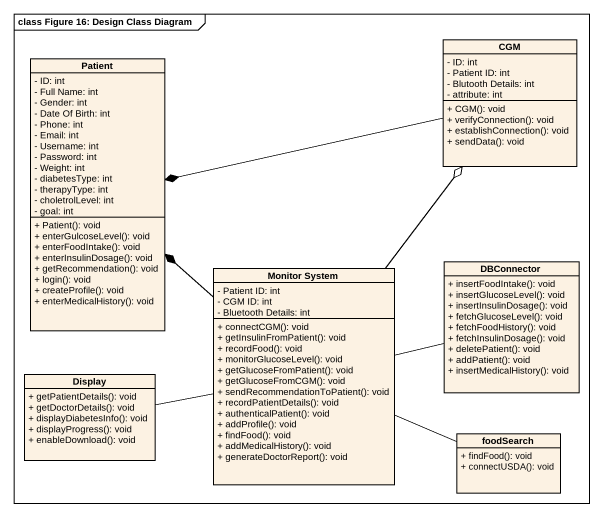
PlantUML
@startuml
mainframe class Figure 16: Design Class Diagram
hide circle
hide empty members
skinparam classAttributeIconSize 0
class Patient {
  - ID: int
  - Full Name: int
  - Gender: int
  - Date Of Birth: int
  - Phone: int
  - Email: int
  - Username: int
  - Password: int
  - Weight: int
  - diabetesType: int
  - therapyType: int
  - choletrolLevel: int
  - goal: int
  + Patient(): void
  + enterGulcoseLevel(): void
  + enterFoodIntake(): void
  + enterInsulinDosage(): void
  + getRecommendation(): void
  + login(): void
  + createProfile(): void
  + enterMedicalHistory(): void
}
class CGM {
  - ID: int
  - Patient ID: int
  - Blutooth Details: int
  - attribute: int
  + CGM(): void
  + verifyConnection(): void
  + establishConnection(): void
  + sendData(): void
}
class DBConnector {
  + insertFoodIntake(): void
  + insertGlucoseLevel(): void
  + insertInsulinDosage(): void
  + fetchGlucoseLevel(): void
  + fetchFoodHistory(): void
  + fetchInsulinDosage(): void
  + deletePatient(): void
  + addPatient(): void
  + insertMedicalHistory(): void
}
class "Monitor System" as Monitor_System {
  - Patient ID: int
  - CGM ID: int
  - Bluetooth Details: int
  + connectCGM(): void
  + getInsulinFromPatient(): void
  + recordFood(): void
  + monitorGlucoseLevel(): void
  + getGlucoseFromPatient(): void
  + getGlucoseFromCGM(): void
  + sendRecommendationToPatient(): void
  + recordPatientDetails(): void
  + authenticalPatient(): void
  + addProfile(): void
  + findFood(): void
  + addMedicalHistory(): void
  + generateDoctorReport(): void
}
class Display {
  + getPatientDetails(): void
  + getDoctorDetails(): void
  + displayDiabetesInfo(): void
  + displayProgress(): void
  + enableDownload(): void
}
class foodSearch {
  + findFood(): void
  + connectUSDA(): void
}
CGM -left-* Patient
Monitor_System -up-* Patient
Monitor_System -up-o CGM
Monitor_System -right- DBConnector
Monitor_System -right- foodSearch
Display -right- Monitor_System
@enduml
